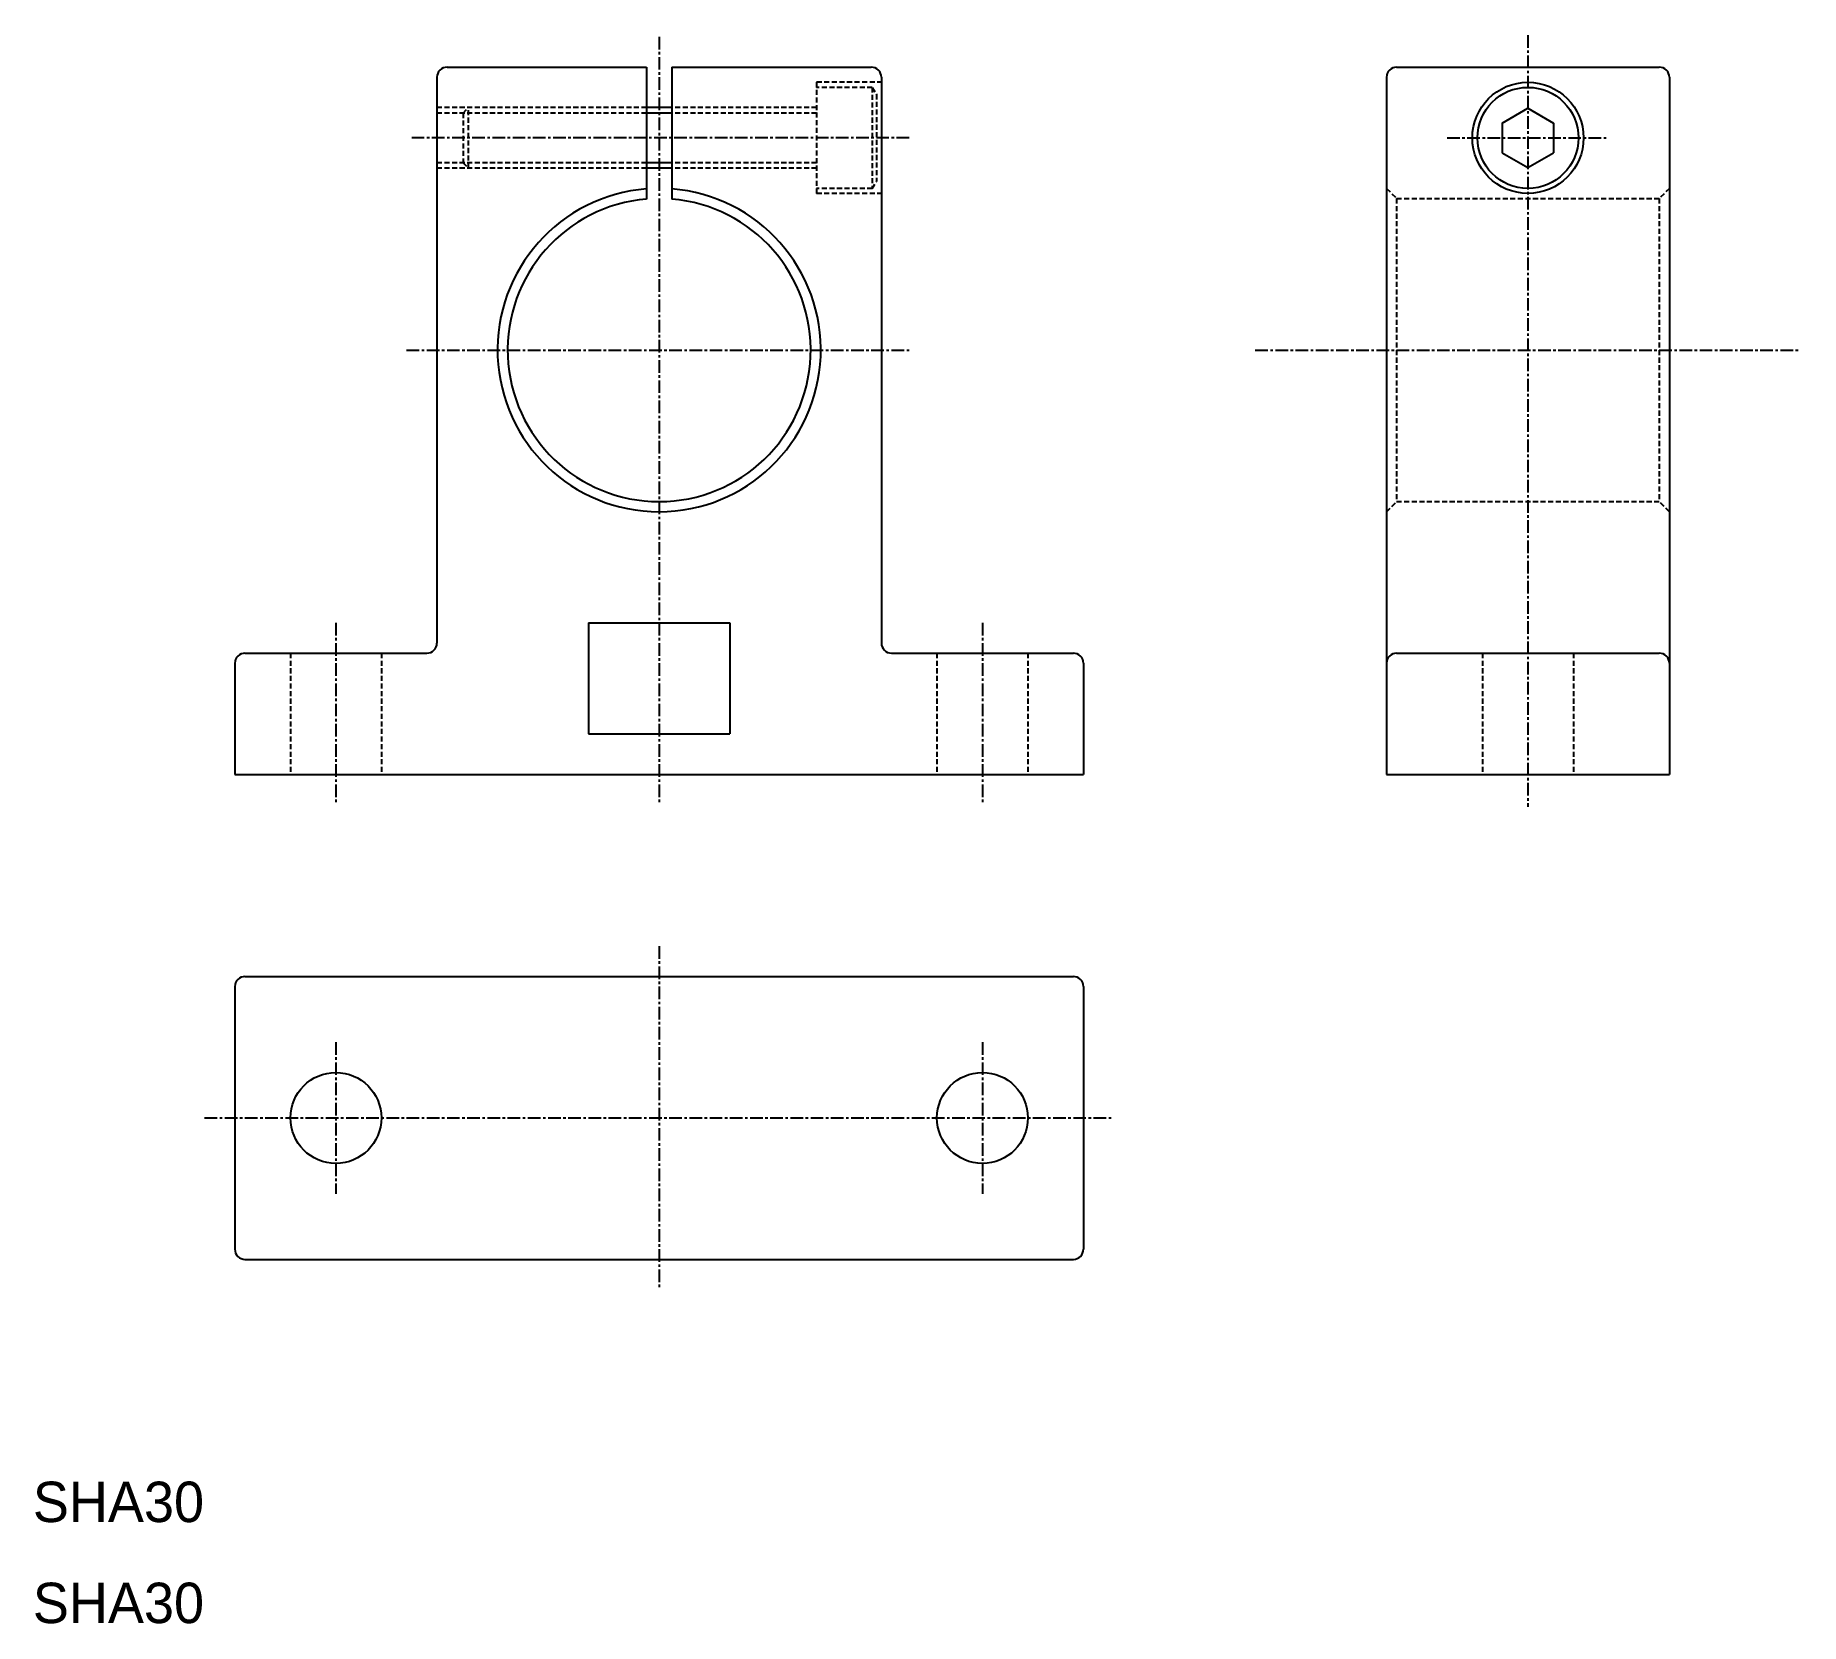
# Model space of a CAD drawing. Extents: x 10 to 185, y 10 to 167.
import ezdxf

# ---------------------------------------------------------------- set-up
doc = ezdxf.new("R2010")
doc.units = 0
doc.linetypes.add('CENTER', pattern=[2, 1.25, -0.25, 0.25, -0.25])
doc.linetypes.add('DASHED', pattern=[0.75, 0.5, -0.25])
doc.layers.get('0').update_dxf_attribs({"linetype": 'CONTINUOUS'})
doc.layers.add('CENTER', color=1, linetype='CENTER')

msp = doc.modelspace()

# ---------------------------------------------------------------- linework, layer by layer
at = {"color": 7, "linetype": 'CONTINUOUS'}
for p, q in [((50, 163), (50, 107)), ((51, 164), (70.75, 164)), ((70.75, 164), (70.75, 150.947826)), ((73.25, 164), (73.25, 150.947826)), ((73.25, 164), (93, 164)), ((94, 163), (94, 107)), ((144, 163), (144, 94)), ((145, 164), (171, 164)), ((172, 163), (172, 94)), ((155.4575, 158.467911), (158.00001, 159.935825)), ((158.00001, 159.935827), (160.5425, 158.467916)), ((155.4575, 158.467911), (155.4575, 155.532089)), ((160.5425, 158.467911), (160.5425, 155.532089)), ((155.45751, 155.532078), (158.00001, 154.064167)), ((158.00001, 154.064171), (160.5425, 155.532082)), ((65, 109), (79, 109)), ((65, 109), (65, 98)), ((79, 109), (79, 98)), ((30, 105), (30, 94)), ((31, 106), (49, 106)), ((95, 106), (113, 106)), ((114, 105), (114, 94)), ((145, 106), (171, 106)), ((65, 98), (79, 98)), ((30, 94), (114, 94)), ((144, 94), (172, 94)), ((31, 74), (113, 74)), ((30, 73), (30, 47)), ((114, 73), (114, 47)), ((31, 46), (113, 46))]:
    msp.add_line(p, q, dxfattribs=at)
at = {"color": 3, "linetype": 'DASHED'}
for p, q in [((87.588253, 162.5), (87.588253, 151.5)), ((94.088253, 162.5), (87.588253, 162.5)), ((93.099821, 162), (87.588253, 162)), ((93.099821, 162), (93.099821, 152)), ((93.099821, 162), (93.499901, 161.307041)), ((93.499901, 161.307041), (93.499901, 152.692959)), ((70.75, 160), (50, 160)), ((70.75, 159.4585), (50, 159.4585)), ((52.588253, 159.4585), (52.588253, 154.5415)), ((52.588255, 159.458498), (53.129755, 160)), ((53.129753, 154), (53.129753, 160)), ((87.588253, 160), (73.25, 160)), ((87.588253, 159.4585), (73.25, 159.4585)), ((70.75, 154.5415), (50, 154.5415)), ((70.75, 154), (50, 154)), ((52.588253, 154.5415), (53.129753, 154)), ((87.588253, 154.5415), (73.25, 154.5415)), ((87.588253, 154), (73.25, 154)), ((93.099819, 152), (93.499899, 152.692959)), ((93.099819, 152), (87.588253, 152)), ((94.088253, 151.5), (87.588253, 151.5)), ((144, 152), (145, 151.000002)), ((145, 151), (145, 121)), ((145, 151), (170.999998, 151)), ((172, 152.000004), (171, 151.000002)), ((171, 151), (171, 121)), ((144, 120.000001), (145, 120.999999)), ((145, 121), (171.000002, 121)), ((172, 120.000001), (171, 121.000002)), ((35.5, 106), (35.5, 94)), ((44.5, 106), (44.5, 94)), ((99.5, 106), (99.5, 94)), ((108.5, 106), (108.5, 94)), ((153.5, 106), (153.5, 94)), ((162.5, 106), (162.5, 94))]:
    msp.add_line(p, q, dxfattribs=at)
at = {"color": 3, "linetype": 'CONTINUOUS'}
for p, q in [((73.25, 160), (70.75, 160)), ((73.25, 159.4585), (70.75, 159.4585)), ((73.25, 154.5415), (70.75, 154.5415)), ((73.25, 154), (70.75, 154))]:
    msp.add_line(p, q, dxfattribs=at)
at = {"color": 7, "linetype": 'CONTINUOUS'}
for centre, radius in [((158, 157), 5.5), ((158, 157), 5), ((40, 60), 4.5), ((104, 60), 4.5)]:
    msp.add_circle(centre, radius, dxfattribs=at)
for centre, radius, start, end in [((51, 163), 1, 90.000003, 180.00001), ((93, 163), 1, 0, 90.000003), ((145, 163), 1, 90.000003, 180.00001), ((171, 163), 1, 0, 90.000003), ((72, 136), 16, 94.480798, 85.519197), ((72, 136), 15, 94.780206, 85.219816), ((49, 107), 1, 270, 0), ((95, 107), 1, 179.99999, 270), ((31, 105), 1, 90.000003, 180.00001), ((113, 105), 1, 0, 90.000003), ((145, 105), 1, 90.000003, 180.00001), ((171, 105), 1, 0, 90.000003), ((31, 73), 1, 90.000003, 180.00001), ((113, 73), 1, 0, 90.000003), ((31, 47), 1, 179.99999, 270), ((113, 47), 1, 270, 0)]:
    msp.add_arc(centre, radius, start, end, dxfattribs=at)
at = {"layer": 'CENTER', "color": 1, "linetype": 'CENTER'}
for p, q in [((72, 167), (72, 91)), ((158, 167.149914), (158, 90.801075)), ((96.75, 157), (47.25, 157)), ((150, 157), (166, 157)), ((47, 136), (97, 136)), ((131, 136), (185, 136)), ((40, 109), (40, 91)), ((104, 109), (104, 91)), ((72, 77), (72, 43)), ((40, 67.5), (40, 52.5)), ((104, 67.5), (104, 52.5)), ((27, 60), (117, 60))]:
    msp.add_line(p, q, dxfattribs=at)

# ---------------------------------------------------------------- texts
at = {"color": 7, "linetype": 'CONTINUOUS'}
for p in [(10, 20), (10, 10)]:
    msp.add_text('SHA30', height=4, dxfattribs=at).set_placement(p)

doc.saveas('drawing.dxf')
